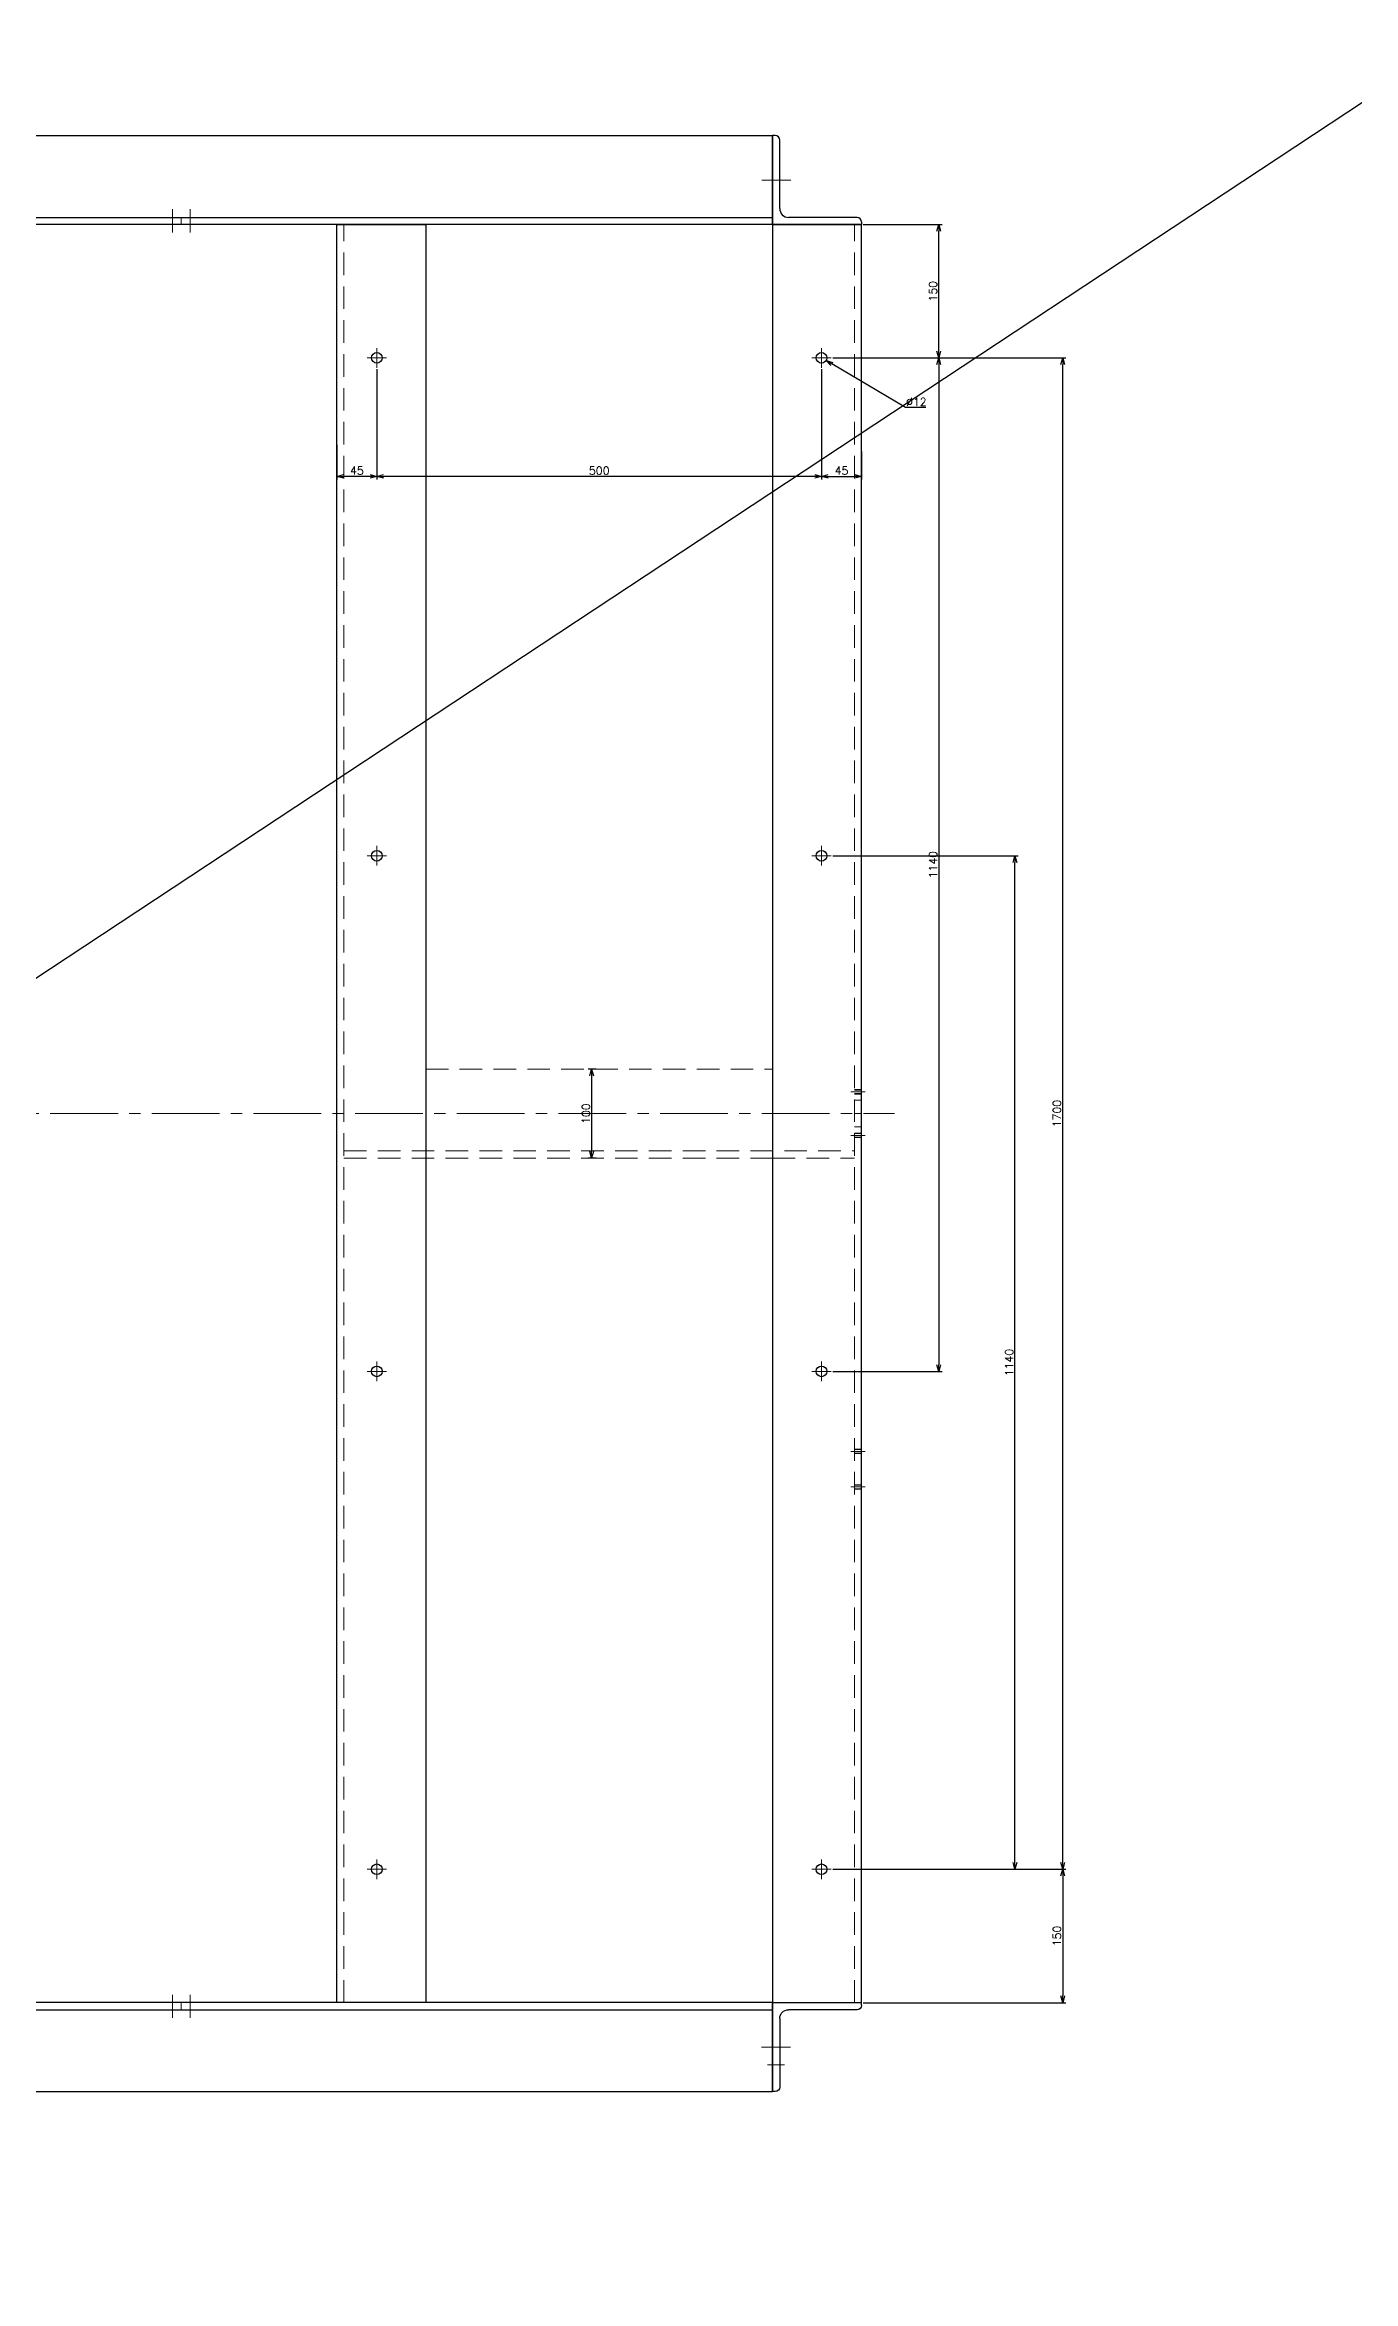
# Model space of a CAD drawing. Header units: millimetres. Extents: x -8731 to 85711, y -14522 to 31379.
# Drawn here: x -2881 to -1410, y -10498 to -7983 of the extents above; entities that cross this region are included whole.
import ezdxf

# ---------------------------------------------------------------- set-up
doc = ezdxf.new("R2010")
doc.units = ezdxf.units.MM
doc.header["$LTSCALE"] = 4
doc.header["$PDMODE"] = 99
doc.header["$PDSIZE"] = 1
doc.linetypes.add('CENTER2', pattern=[28.575, 19.05, -3.175, 3.175, -3.175])
doc.linetypes.add('HIDDEN', pattern=[9.525, 6.35, -3.175])
for name, color, linetype, lineweight in [('04_HIDDEN', 2, 'HIDDEN', 13), ('05_CENTER', 4, 'CENTER2', 13), ('08_DIM', 3, 'Continuous', 13)]:
    doc.layers.add(name, color=color, linetype=linetype, lineweight=lineweight)
doc.layers.add('10_DRAFT', color=8, linetype='Continuous', lineweight=0, plot=False)
doc.styles.add('KSS_TXT', font='txt.shx', dxfattribs={"bigfont": 'extfont2.shx'})
doc.dimstyles.new('KSS_DIM', dxfattribs={"dimscale": 3, "dimtxt": 3, "dimasz": 2.5, "dimexe": 1.25, "dimexo": 0.625, "dimtad": 1, "dimdsep": 46, "dimtxsty": 'KSS_TXT', "dimblk": 'OPEN30', "dimcen": 0, "dimazin": 2, "dimtfac": 0.75, "dimtmove": 0, "dimatfit": 3, "dimldrblk": 'OPEN30', "dimfxl": 1, "dimtolj": 1, "dimarcsym": 0})
doc.dimstyles.new('KSS_DIM$3', dxfattribs={"dimscale": 3, "dimtxt": 3, "dimasz": 2.5, "dimexe": 1.25, "dimexo": 0.625, "dimtad": 1, "dimtih": 1, "dimtoh": 1, "dimdsep": 46, "dimtxsty": 'KSS_TXT', "dimblk": 'OPEN30', "dimcen": 0, "dimazin": 2, "dimtfac": 0.75, "dimtofl": 0, "dimtmove": 0, "dimatfit": 3, "dimldrblk": 'OPEN30', "dimfxl": 1, "dimtolj": 1, "dimarcsym": 0})

# ---------------------------------------------------------------- blocks, each defined once
blk = doc.blocks.new('_Open30')
at = {"color": 0, "linetype": 'ByBlock', "lineweight": -2}
for p, q in [((-1, 0.27), (0, 0)), ((0, 0), (-1, -0.27)), ((0, 0), (-1, 0))]:
    blk.add_line(p, q, dxfattribs=at)
blk = doc.blocks.new('*D1240')
at = {"layer": '08_DIM', "color": 0, "lineweight": -2, "transparency": 16777216}
for p, q in [((-1994.9, -10034.9), (-1732.8, -10034.9)), ((-1736.5, -10042.4), (-1736.5, -10177.4)), ((-1960.9, -10184.9), (-1732.8, -10184.9))]:
    blk.add_line(p, q, dxfattribs=at)
at = {"layer": 'Defpoints', "color": 0, "transparency": 16777216}
for p in [(-1996.8, -10034.9), (-1962.7, -10184.9), (-1736.5, -10184.9)]:
    blk.add_point(p, dxfattribs=at)
at = {"layer": '08_DIM', "color": 0, "lineweight": -2, "transparency": 16777216, "xscale": 7.5, "yscale": 7.5, "zscale": 7.5}
for p, rotation in [((-1736.5, -10034.9), 90), ((-1736.5, -10184.9), 270)]:
    blk.add_blockref('_Open30', p, dxfattribs=dict(at, rotation=rotation))
at = {"layer": '08_DIM', "color": 0, "transparency": 16777216, "insert": (-1742.9, -10109.9), "char_height": 9, "attachment_point": 5, "rotation": 90, "style": 'KSS_TXT'}
blk.add_mtext('\\A1;150', dxfattribs=at)
blk = doc.blocks.new('*D1241')
at = {"layer": '08_DIM', "color": 0, "lineweight": -2, "transparency": 16777216}
for p, q in [((-1994.9, -8334.9), (-1732.8, -8334.9)), ((-1736.5, -10027.4), (-1736.5, -8342.4)), ((-1994.9, -10034.9), (-1732.8, -10034.9))]:
    blk.add_line(p, q, dxfattribs=at)
at = {"layer": 'Defpoints', "color": 0, "transparency": 16777216}
for p in [(-1996.8, -8334.9), (-1736.5, -8334.9), (-1996.8, -10034.9)]:
    blk.add_point(p, dxfattribs=at)
at = {"layer": '08_DIM', "color": 0, "lineweight": -2, "transparency": 16777216, "xscale": 7.5, "yscale": 7.5, "zscale": 7.5}
for p, rotation in [((-1736.5, -8334.9), 90), ((-1736.5, -10034.9), 270)]:
    blk.add_blockref('_Open30', p, dxfattribs=dict(at, rotation=rotation))
at = {"layer": '08_DIM', "color": 0, "transparency": 16777216, "insert": (-1742.9, -9184.9), "char_height": 9, "attachment_point": 5, "rotation": 90, "style": 'KSS_TXT'}
blk.add_mtext('\\A1;1700', dxfattribs=at)
blk = doc.blocks.new('*D1242')
at = {"layer": '08_DIM', "color": 0, "lineweight": -2, "transparency": 16777216}
for p, q in [((-1994.9, -8894.9), (-1786.5, -8894.9)), ((-1790.2, -10027.4), (-1790.2, -8902.4)), ((-1994.9, -10034.9), (-1786.5, -10034.9))]:
    blk.add_line(p, q, dxfattribs=at)
at = {"layer": 'Defpoints', "color": 0, "transparency": 16777216}
for p in [(-1996.8, -8894.9), (-1790.2, -8894.9), (-1996.8, -10034.9)]:
    blk.add_point(p, dxfattribs=at)
at = {"layer": '08_DIM', "color": 0, "lineweight": -2, "transparency": 16777216, "xscale": 7.5, "yscale": 7.5, "zscale": 7.5}
for p, rotation in [((-1790.2, -8894.9), 89.99999999999999), ((-1790.2, -10034.9), 270)]:
    blk.add_blockref('_Open30', p, dxfattribs=dict(at, rotation=rotation))
at = {"layer": '08_DIM', "color": 0, "transparency": 16777216, "insert": (-1796.6, -9464.9), "char_height": 9, "attachment_point": 5, "rotation": 90, "style": 'KSS_TXT'}
blk.add_mtext('\\A1;1140', dxfattribs=at)
blk = doc.blocks.new('*D1835')
at = {"layer": '08_DIM', "color": 0, "lineweight": -2, "transparency": 16777216}
for p, q in [((-2507.7, -8347.7), (-2507.7, -8471.8)), ((-2552.7, -8432.8), (-2552.7, -8471.8)), ((-2515.2, -8468.1), (-2545.2, -8468.1))]:
    blk.add_line(p, q, dxfattribs=at)
at = {"layer": 'Defpoints', "color": 0, "transparency": 16777216}
for p in [(-2507.7, -8345.8), (-2552.7, -8430.9), (-2552.7, -8468.1)]:
    blk.add_point(p, dxfattribs=at)
at = {"layer": '08_DIM', "color": 0, "lineweight": -2, "transparency": 16777216, "xscale": 7.5, "yscale": 7.5, "zscale": 7.5, "rotation": 180}
blk.add_blockref('_Open30', (-2552.7, -8468.1), dxfattribs=at)
at = {"layer": '08_DIM', "color": 0, "lineweight": -2, "transparency": 16777216, "xscale": 7.5, "yscale": 7.5, "zscale": 7.5}
blk.add_blockref('_Open30', (-2507.7, -8468.1), dxfattribs=at)
at = {"layer": '08_DIM', "color": 0, "transparency": 16777216, "insert": (-2530.2, -8461.7), "char_height": 9, "attachment_point": 5, "style": 'KSS_TXT'}
blk.add_mtext('\\A1;45', dxfattribs=at)
blk = doc.blocks.new('*D1836')
at = {"layer": '08_DIM', "color": 0, "lineweight": -2, "transparency": 16777216}
for p, q in [((-2507.7, -8347.7), (-2507.7, -8471.8)), ((-2007.7, -8347.7), (-2007.7, -8471.8)), ((-2015.2, -8468.1), (-2500.2, -8468.1))]:
    blk.add_line(p, q, dxfattribs=at)
at = {"layer": 'Defpoints', "color": 0, "transparency": 16777216}
for p in [(-2507.7, -8345.8), (-2007.7, -8345.8), (-2507.7, -8468.1)]:
    blk.add_point(p, dxfattribs=at)
at = {"layer": '08_DIM', "color": 0, "lineweight": -2, "transparency": 16777216, "xscale": 7.5, "yscale": 7.5, "zscale": 7.5, "rotation": 180}
blk.add_blockref('_Open30', (-2507.7, -8468.1), dxfattribs=at)
at = {"layer": '08_DIM', "color": 0, "lineweight": -2, "transparency": 16777216, "xscale": 7.5, "yscale": 7.5, "zscale": 7.5}
blk.add_blockref('_Open30', (-2007.7, -8468.1), dxfattribs=at)
at = {"layer": '08_DIM', "color": 0, "transparency": 16777216, "insert": (-2257.7, -8461.7), "char_height": 9, "attachment_point": 5, "style": 'KSS_TXT'}
blk.add_mtext('\\A1;500', dxfattribs=at)
blk = doc.blocks.new('*D1837')
at = {"layer": '08_DIM', "color": 0, "lineweight": -2, "transparency": 16777216}
for p, q in [((-2007.7, -8347.7), (-2007.7, -8471.8)), ((-1962.7, -8440), (-1962.7, -8471.8)), ((-2000.2, -8468.1), (-1970.2, -8468.1))]:
    blk.add_line(p, q, dxfattribs=at)
at = {"layer": 'Defpoints', "color": 0, "transparency": 16777216}
for p in [(-2007.7, -8345.8), (-1962.7, -8438.1), (-1962.7, -8468.1)]:
    blk.add_point(p, dxfattribs=at)
at = {"layer": '08_DIM', "color": 0, "lineweight": -2, "transparency": 16777216, "xscale": 7.5, "yscale": 7.5, "zscale": 7.5, "rotation": 180}
blk.add_blockref('_Open30', (-2007.7, -8468.1), dxfattribs=at)
at = {"layer": '08_DIM', "color": 0, "lineweight": -2, "transparency": 16777216, "xscale": 7.5, "yscale": 7.5, "zscale": 7.5}
blk.add_blockref('_Open30', (-1962.7, -8468.1), dxfattribs=at)
at = {"layer": '08_DIM', "color": 0, "transparency": 16777216, "insert": (-1985.2, -8461.7), "char_height": 9, "attachment_point": 5, "style": 'KSS_TXT'}
blk.add_mtext('\\A1;45', dxfattribs=at)
blk = doc.blocks.new('*D1838')
at = {"layer": '08_DIM', "color": 0, "lineweight": -2, "transparency": 16777216}
for p, q in [((-1994.9, -8334.9), (-1872.1, -8334.9)), ((-1875.9, -8342.4), (-1875.9, -9467.4)), ((-1994.9, -9474.9), (-1872.1, -9474.9))]:
    blk.add_line(p, q, dxfattribs=at)
at = {"layer": 'Defpoints', "color": 0, "transparency": 16777216}
for p in [(-1996.8, -8334.9), (-1996.8, -9474.9), (-1875.9, -9474.9)]:
    blk.add_point(p, dxfattribs=at)
at = {"layer": '08_DIM', "color": 0, "lineweight": -2, "transparency": 16777216, "xscale": 7.5, "yscale": 7.5, "zscale": 7.5}
for p, rotation in [((-1875.9, -8334.9), 89.99999999999999), ((-1875.9, -9474.9), 270)]:
    blk.add_blockref('_Open30', p, dxfattribs=dict(at, rotation=rotation))
at = {"layer": '08_DIM', "color": 0, "transparency": 16777216, "insert": (-1882.3, -8904.9), "char_height": 9, "attachment_point": 5, "rotation": 90, "style": 'KSS_TXT'}
blk.add_mtext('\\A1;1140', dxfattribs=at)
blk = doc.blocks.new('*D1839')
at = {"layer": '08_DIM', "color": 0, "lineweight": -2, "transparency": 16777216}
for p, q in [((-1960.9, -8184.9), (-1872.1, -8184.9)), ((-1875.9, -8327.4), (-1875.9, -8192.4)), ((-1994.9, -8334.9), (-1872.1, -8334.9))]:
    blk.add_line(p, q, dxfattribs=at)
at = {"layer": 'Defpoints', "color": 0, "transparency": 16777216}
for p in [(-1962.7, -8184.9), (-1875.9, -8184.9), (-1996.8, -8334.9)]:
    blk.add_point(p, dxfattribs=at)
at = {"layer": '08_DIM', "color": 0, "lineweight": -2, "transparency": 16777216, "xscale": 7.5, "yscale": 7.5, "zscale": 7.5}
for p, rotation in [((-1875.9, -8184.9), 90), ((-1875.9, -8334.9), 270)]:
    blk.add_blockref('_Open30', p, dxfattribs=dict(at, rotation=rotation))
at = {"layer": '08_DIM', "color": 0, "transparency": 16777216, "insert": (-1882.3, -8259.9), "char_height": 9, "attachment_point": 5, "rotation": 90, "style": 'KSS_TXT'}
blk.add_mtext('\\A1;150', dxfattribs=at)
blk = doc.blocks.new('A$C448B04A9_1_1_1')
at = {"color": 0}
for p, q in [((3, 100), (0, 100)), ((0, 0), (0, 100)), ((8, 18), (8, 95)), ((0, 0), (100, 0)), ((95, 8), (18, 8)), ((100, 3), (100, 0))]:
    blk.add_line(p, q, dxfattribs=at)
for centre, radius, start, end in [((3, 95), 5, 0, 90), ((18, 18), 10, 180, 270), ((95, 3), 5, 0, 90)]:
    blk.add_arc(centre, radius, start, end, dxfattribs=at)
blk = doc.blocks.new('A$C092B7092_1_1_1')
at = {"color": 0}
for p, q in [((90, 1008), (2590, 1008)), ((82, -1000), (82, 1000)), ((90, -1008), (2590, -1008))]:
    blk.add_line(p, q, dxfattribs=at)
for points in [[(90, 1100), (2590, 1100), (2590, 1000), (90, 1000)], [(306, 1008), (315, 1008), (315, 1093), (306, 1093)], [(554, 1008), (545, 1008), (545, 1093), (554, 1093)], [(90, 1000), (-10, 1000), (-10, -1000), (90, -1000)], [(480, 1000), (380, 1000), (380, -1000), (480, -1000)], [(2100, 1000), (2200, 1000), (2200, -1000), (2100, -1000)], [(2690, 1000), (2590, 1000), (2590, -1000), (2690, -1000)], [(82, 109), (-3, 109), (-3, 100), (82, 100)], [(82, -109), (-3, -109), (-3, -100), (82, -100)], [(90, -1100), (2590, -1100), (2590, -1000), (90, -1000)], [(306, -1008), (315, -1008), (315, -1093), (306, -1093)], [(554, -1008), (545, -1008), (545, -1093), (554, -1093)]]:
    blk.add_lwpolyline(points, close=True, dxfattribs=at)
for centre, radius in [((690, 1075), 7), ((910, 1075), 7), ((361.5, 1050), 9.5), ((498.5, 1050), 9.5), ((1123, 1050), 6), ((1183, 1050), 6), ((1245, 1030), 6), ((1325, 1030), 6), ((1407, 1050), 6), ((1467, 1050), 6), ((1674.9, 1050), 6), ((1734.9, 1050), 6), ((40, 0), 9.5), ((1245, -1030), 6), ((1325, -1030), 6), ((361.5, -1050), 9.5), ((498.5, -1050), 9.5), ((1123, -1050), 6), ((1183, -1050), 6), ((1407, -1050), 6), ((1467, -1050), 6), ((1674.9, -1050), 6), ((1734.9, -1050), 6), ((690, -1075), 7), ((910, -1075), 7)]:
    blk.add_circle(centre, radius, dxfattribs=at)
for centre in [(2145, 850), (2645, 850), (2145, 290), (2645, 290), (2145, -290), (2645, -290), (2145, -850), (2645, -850)]:
    blk.add_circle(centre, 6)
at = {"layer": '04_HIDDEN'}
for p, q in [((472, -1000), (472, 1000)), ((2108, -1000), (2108, 1000)), ((2682, -1000), (2682, 1000)), ((2200, 50), (2590, 50)), ((2690, 27), (2682, 27)), ((2690, 26.5), (2682, 26.5)), ((2690, 22.5), (2682, 22.5)), ((2690, 22), (2682, 22)), ((2690, 15), (2682, 15)), ((2690, -15), (2682, -15)), ((2690, -22), (2682, -22)), ((2690, -22.5), (2682, -22.5)), ((2108, -42), (2682, -42)), ((2108, -50), (2590, -50)), ((2590, -50), (2682, -50)), ((2690, -26.5), (2682, -26.5)), ((2690, -27), (2682, -27)), ((2690, -377.5), (2682, -377.5)), ((2690, -378), (2682, -378)), ((2690, -382), (2682, -382)), ((2690, -382.5), (2682, -382.5)), ((2690, -417.5), (2682, -417.5)), ((2690, -418), (2682, -418)), ((2690, -422), (2682, -422)), ((2690, -422.5), (2682, -422.5))]:
    blk.add_line(p, q, dxfattribs=at)
at = {"layer": '05_CENTER'}
for p, q in [((690, 1086.2), (690, 1063.8)), ((910, 1086.2), (910, 1063.8)), ((361.5, 1064.8), (361.5, 1035.2)), ((498.5, 1064.8), (498.5, 1035.2)), ((701.2, 1075), (678.8, 1075)), ((921.2, 1075), (898.8, 1075)), ((1123, 1059.3), (1123, 1040.7)), ((1183, 1059.3), (1183, 1040.7)), ((1407, 1059.3), (1407, 1040.7)), ((1467, 1059.3), (1467, 1040.7)), ((1674.9, 1059.3), (1674.9, 1040.7)), ((1734.9, 1059.3), (1734.9, 1040.7)), ((376.3, 1050), (346.7, 1050)), ((513.3, 1050), (483.7, 1050)), ((1132.3, 1050), (1113.7, 1050)), ((1192.3, 1050), (1173.7, 1050)), ((1245, 1039.3), (1245, 1020.7)), ((1325, 1039.3), (1325, 1020.7)), ((1416.3, 1050), (1397.7, 1050)), ((1476.3, 1050), (1457.7, 1050)), ((1684.2, 1050), (1665.6, 1050)), ((1744.2, 1050), (1725.6, 1050)), ((2610.4, 1050), (2577.9, 1050)), ((1254.3, 1030), (1235.7, 1030)), ((1334.3, 1030), (1315.7, 1030)), ((1915, 991.1), (1915, 1017.2)), ((1935, 991.1), (1935, 1017.2)), ((2145, 861), (2145, 839)), ((2645, 861), (2645, 839)), ((2156, 850), (2134, 850)), ((2656, 850), (2634, 850)), ((2156, 290), (2134, 290)), ((2145, 301), (2145, 279)), ((2656, 290), (2634, 290)), ((2645, 301), (2645, 279)), ((-51.1, 0), (2727.2, 0)), ((54.8, 0), (25.2, 0)), ((40, -14.8), (40, 14.8)), ((2694.1, 24.5), (2678, 24.5)), ((2694.1, -24.5), (2678, -24.5)), ((2156, -290), (2134, -290)), ((2145, -301), (2145, -279)), ((2656, -290), (2634, -290)), ((2645, -301), (2645, -279)), ((2694.1, -380), (2678, -380)), ((2694.1, -420), (2678, -420)), ((2156, -850), (2134, -850)), ((2145, -861), (2145, -839)), ((2656, -850), (2634, -850)), ((2645, -861), (2645, -839)), ((1915, -991.1), (1915, -1017.2)), ((1935, -991.1), (1935, -1017.2)), ((1254.3, -1030), (1235.7, -1030)), ((1245, -1039.3), (1245, -1020.7)), ((1334.3, -1030), (1315.7, -1030)), ((1325, -1039.3), (1325, -1020.7)), ((376.3, -1050), (346.7, -1050)), ((361.5, -1064.8), (361.5, -1035.2)), ((513.3, -1050), (483.7, -1050)), ((498.5, -1064.8), (498.5, -1035.2)), ((1132.3, -1050), (1113.7, -1050)), ((1123, -1059.3), (1123, -1040.7)), ((1192.3, -1050), (1173.7, -1050)), ((1183, -1059.3), (1183, -1040.7)), ((1416.3, -1050), (1397.7, -1050)), ((1407, -1059.3), (1407, -1040.7)), ((1476.3, -1050), (1457.7, -1050)), ((1467, -1059.3), (1467, -1040.7)), ((1684.2, -1050), (1665.6, -1050)), ((1674.9, -1059.3), (1674.9, -1040.7)), ((1744.2, -1050), (1725.6, -1050)), ((1734.9, -1059.3), (1734.9, -1040.7)), ((2610.1, -1050), (2577.6, -1050)), ((701.2, -1075), (678.8, -1075)), ((690, -1086.2), (690, -1063.8)), ((921.2, -1075), (898.8, -1075)), ((910, -1086.2), (910, -1063.8)), ((2584.3, -1070), (2603.3, -1070))]:
    blk.add_line(p, q, dxfattribs=at)
at = {"layer": '10_DRAFT'}
for p, q in [((1925, 1000), (1925, 1008)), ((2690, 0), (2682, 0)), ((1925, -1000), (1925, -1008))]:
    blk.add_line(p, q, dxfattribs=at)
at = {"color": 0, "xscale": -1}
blk.add_blockref('A$C448B04A9_1_1_1', (90, 1000), dxfattribs=at)
at = {"color": 0}
blk.add_blockref('A$C448B04A9_1_1_1', (2590, 1000), dxfattribs=at)
at = {"color": 0, "rotation": 180}
blk.add_blockref('A$C448B04A9_1_1_1', (90, -1000), dxfattribs=at)
at = {"color": 0, "xscale": -1, "rotation": 180}
blk.add_blockref('A$C448B04A9_1_1_1', (2590, -1000), dxfattribs=at)
blk = doc.blocks.new('*D3506')
at = {"layer": '08_DIM', "color": 0, "lineweight": -2, "transparency": 16777216}
for p, q in [((-2261.3, -9134.9), (-2270, -9134.9)), ((-2266.2, -9142.4), (-2266.2, -9227.4)), ((-2261.3, -9234.9), (-2270, -9234.9))]:
    blk.add_line(p, q, dxfattribs=at)
at = {"layer": 'Defpoints', "color": 0, "transparency": 16777216}
for p in [(-2259.4, -9134.9), (-2266.2, -9234.9), (-2259.4, -9234.9)]:
    blk.add_point(p, dxfattribs=at)
at = {"layer": '08_DIM', "color": 0, "lineweight": -2, "transparency": 16777216, "xscale": 7.5, "yscale": 7.5, "zscale": 7.5}
for p, rotation in [((-2266.2, -9134.9), 90), ((-2266.2, -9234.9), 270)]:
    blk.add_blockref('_Open30', p, dxfattribs=dict(at, rotation=rotation))
at = {"layer": '08_DIM', "color": 0, "transparency": 16777216, "insert": (-2272.6, -9184.9), "char_height": 9, "attachment_point": 5, "rotation": 90, "style": 'KSS_TXT'}
blk.add_mtext('\\A1;100', dxfattribs=at)
blk = doc.blocks.new('*D3544')
at = {"layer": '08_DIM', "color": 0, "lineweight": -2, "transparency": 16777216}
for p, q in [((-1913.4, -8390.8), (-1996.1, -8341.7)), ((-1890.5, -8390.8), (-1913.4, -8390.8))]:
    blk.add_line(p, q, dxfattribs=at)
at = {"layer": 'Defpoints', "color": 0, "transparency": 16777216}
for p in [(-2012.9, -8331.8), (-2002.6, -8337.9)]:
    blk.add_point(p, dxfattribs=at)
at = {"layer": '08_DIM', "color": 0, "lineweight": -2, "transparency": 16777216, "xscale": 7.5, "yscale": 7.5, "zscale": 7.5, "rotation": 149.3404068028875}
blk.add_blockref('_Open30', (-2002.6, -8337.9), dxfattribs=at)
at = {"layer": '08_DIM', "color": 0, "transparency": 16777216, "insert": (-1901, -8384.4), "char_height": 9, "attachment_point": 5, "style": 'KSS_TXT'}
blk.add_mtext('\\A1;%%C12', dxfattribs=at)

msp = doc.modelspace()

# ---------------------------------------------------------------- linework, layer by layer
at = {"color": 2}
msp.add_line((847.15114, -6563.8679), (-8041.51907, -12434.61267), dxfattribs=at)

# ---------------------------------------------------------------- block references
msp.add_blockref('A$C092B7092_1_1_1', (-4652.74462, -9184.85844))

# ---------------------------------------------------------------- dimensions: what is measured, and where the dimension line sits
at = {"layer": '08_DIM'}
for base, p1, p2, picture, middle in [((-1875.88324, -8184.85844), (-1996.79262, -8334.85844), (-1962.74462, -8184.85844), '*D1839', (-1882.26449, -8259.85844)), ((-1736.5398, -10184.85844), (-1996.79262, -10034.85844), (-1962.74462, -10184.85844), '*D1240', (-1742.92105, -10109.85844))]:
    dim = msp.add_linear_dim(base=base, p1=p1, p2=p2, angle=270, dimstyle='KSS_DIM', override={"dimscale": 3}, dxfattribs=at)
    dim.commit()
    dim.dimension.update_dxf_attribs({"geometry": picture, "text_midpoint": middle})
at = {"layer": '08_DIM', "color": 1}
dim = msp.add_linear_dim(base=(-2552.74462, -8468.06784), p1=(-2507.74462, -8345.81044), p2=(-2552.74462, -8430.93717), dimstyle='KSS_DIM', override={"dimscale": 3}, dxfattribs=at)
dim.commit()
dim.dimension.update_dxf_attribs({"geometry": '*D1835', "text_midpoint": (-2530.24462, -8461.68659)})
at = {"layer": '08_DIM'}
for base, p2, picture, middle in [((-2507.74462, -8468.06784), (-2507.74462, -8345.81044), '*D1836', (-2257.74462, -8461.68659)), ((-1962.74462, -8468.06784), (-1962.74462, -8438.12386), '*D1837', (-1985.24462, -8461.68659))]:
    dim = msp.add_linear_dim(base=base, p1=(-2007.74462, -8345.81044), p2=p2, dimstyle='KSS_DIM', override={"dimscale": 3}, dxfattribs=at)
    dim.commit()
    dim.dimension.update_dxf_attribs({"geometry": picture, "text_midpoint": middle})
dim = msp.add_diameter_dim_2p(p1=(-2012.9059, -8331.79882), p2=(-2002.58335, -8337.91806), dimstyle='KSS_DIM$3', override={"dimscale": 3, "dimpost": '%%C<>'}, dxfattribs=at)
dim.commit()
dim.dimension.update_dxf_attribs({"geometry": '*D3544', "text_midpoint": (-1900.98718, -8390.80865), "dimtype": 163})
at = {"layer": '08_DIM', "color": 1}
for base, p1, p2, picture, middle in [((-1736.5398, -8334.85844), (-1996.79262, -10034.85844), (-1996.79262, -8334.85844), '*D1241', (-1742.9148, -9184.85844)), ((-1875.88324, -9474.85844), (-1996.79262, -8334.85844), (-1996.79262, -9474.85844), '*D1838', (-1882.25824, -8904.85844)), ((-1790.24254, -8894.85844), (-1996.79262, -10034.85844), (-1996.79262, -8894.85844), '*D1242', (-1796.61754, -9464.85844))]:
    dim = msp.add_linear_dim(base=base, p1=p1, p2=p2, angle=270, dimstyle='KSS_DIM', override={"dimscale": 3}, dxfattribs=at)
    dim.commit()
    dim.dimension.update_dxf_attribs({"geometry": picture, "text_midpoint": middle})
at = {"layer": '08_DIM'}
dim = msp.add_linear_dim(base=(-2266.2484, -9234.85844), p1=(-2259.38369, -9134.85844), p2=(-2259.38369, -9234.85844), angle=90, dimstyle='KSS_DIM', dxfattribs=at)
dim.commit()
dim.dimension.update_dxf_attribs({"geometry": '*D3506', "text_midpoint": (-2272.6234, -9184.85844)})

doc.saveas('drawing.dxf')
